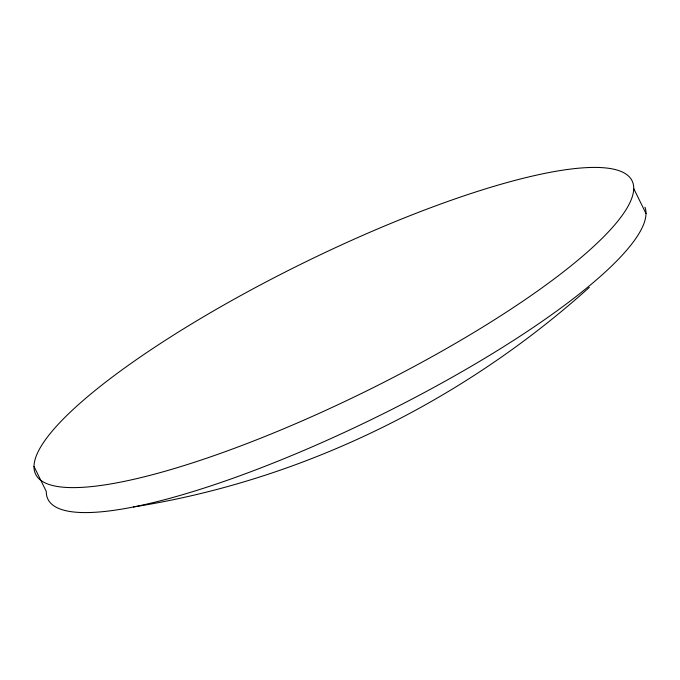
<?xml version="1.0" encoding="UTF-8"?>
<svg xmlns="http://www.w3.org/2000/svg" width="680" height="680" viewBox="0 0 680 680"><rect width="100%" height="100%" fill="white"/><g stroke="black" fill="none" stroke-linecap="round" stroke-linejoin="round"><path stroke-width="1.02" d="M589.305 287.394C462.289 401.548 302.438 480.386 133.484 506.957M633.717 188.555A332.341 71.366 -26.2 0 1 183.167 465.851A332.341 71.366 -26.2 0 1 184.688 328.142A332.341 71.366 -26.2 0 1 633.717 188.555L646 213.52M34 466.48L46.282 491.444A332.341 71.366 -26.2 0 0 358.309 425.867A332.341 71.366 -26.2 0 0 644.938 207.136"/></g></svg>
